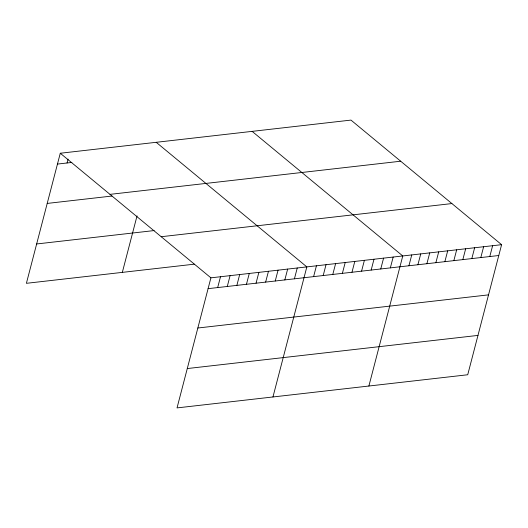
<?xml version="1.0" encoding="UTF-8"?>
<svg xmlns="http://www.w3.org/2000/svg" width="528" height="528" viewBox="0 0 528 528"><rect width="100%" height="100%" fill="white"/><g stroke="black" fill="none" stroke-linecap="round" stroke-linejoin="round"><path stroke-width="0.79" d="M60.278 153.245L210.91 277.834L177.032 407.906L467.722 374.755L501.6 244.682L350.968 120.094L60.278 153.245L26.4 283.318L194.271 264.172M67.049 162.98L68.059 159.113M122.331 272.375L137.042 215.873M217.681 287.569L220.499 276.738M227.278 286.473L230.096 275.649M236.867 285.384L239.686 274.553M246.457 284.288L249.282 273.458M256.054 283.193L258.872 272.362M265.643 282.097L268.468 271.273M275.24 281.008L278.058 270.178M284.83 279.913L287.654 269.082M294.426 278.817L297.244 267.986M272.956 396.964L306.841 266.897L156.209 142.309M313.612 276.632L316.43 265.802M323.202 275.537L326.02 264.706M332.792 274.441L335.617 263.611M342.388 273.346L345.206 262.522M351.978 272.257L354.803 261.426M361.574 271.161L364.393 260.33M371.164 270.065L373.989 259.235M380.761 268.97L383.579 258.146M390.35 267.881L393.175 257.05M368.887 386.021L402.765 255.955L252.133 131.366M408.929 265.762L411.748 254.932M417.912 264.733L420.737 253.902M426.901 263.71L429.719 252.879M435.884 262.687L438.702 251.856M444.866 261.664L447.691 250.833M453.856 260.634L456.674 249.803M462.838 259.611L465.663 248.78M471.827 258.588L474.646 247.757M480.81 257.558L483.628 246.734M489.793 256.535L492.617 245.705M57.46 164.076L71.848 162.439M109.989 194.363L400.679 161.212M47.21 203.425L111.962 196.04M36.65 243.969L154.163 230.564M161.205 236.722L451.895 203.57M210.91 277.834L501.6 244.682M208.091 288.664L498.782 255.512M197.842 328.013L488.532 294.862M187.282 368.557L477.972 335.405"/></g></svg>
